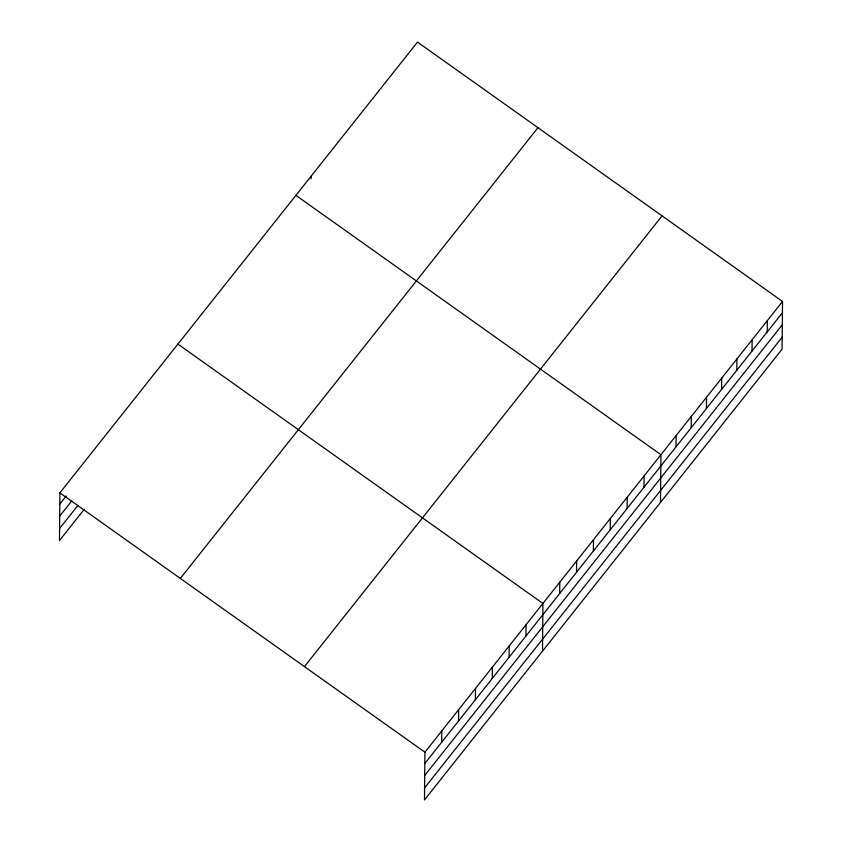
<?xml version="1.0" encoding="UTF-8"?>
<svg xmlns="http://www.w3.org/2000/svg" width="842" height="842" viewBox="0 0 842 842"><rect width="100%" height="100%" fill="white"/><g stroke="black" fill="none" stroke-linecap="round" stroke-linejoin="round"><path stroke-width="1.26" d="M782.523 301.468L424.905 752.201L424.494 799.9L782.102 349.167L782.523 301.468L417.506 42.1L59.898 492.833L59.477 540.532L84.368 509.168M311.098 178.704L311.119 176.189M441.671 742.244L441.766 730.951M458.532 720.994L458.627 709.701M475.383 699.744L475.488 688.451M492.244 678.494L492.349 667.201M509.105 657.244L509.2 645.951M525.966 635.994L526.061 624.711M542.501 651.161L542.922 603.461L177.904 344.094M559.677 593.494L559.783 582.211M576.538 572.255L576.633 560.961M593.399 551.005L593.494 539.711M610.261 529.755L610.355 518.462M627.122 508.505L627.216 497.212M643.972 487.255L644.077 475.962M660.517 502.411L660.928 454.712L295.921 195.355M676.031 446.849L676.126 435.556M691.229 427.694L691.335 416.401M706.427 408.538L706.533 397.245M721.626 389.383L721.731 378.09M736.824 370.227L736.929 358.934M752.022 351.072L752.127 339.779M767.22 331.916L767.325 320.623M59.793 504.126L66.223 496.033M59.687 516.135L71.738 500.958M59.582 528.523L78.053 505.242M180.346 578.422L537.964 127.689M304.457 666.611L662.065 215.878M424.81 763.494L782.418 312.761M424.705 775.503L782.313 324.77M424.6 787.88L782.207 337.147M59.898 492.833L424.905 752.201"/></g></svg>
